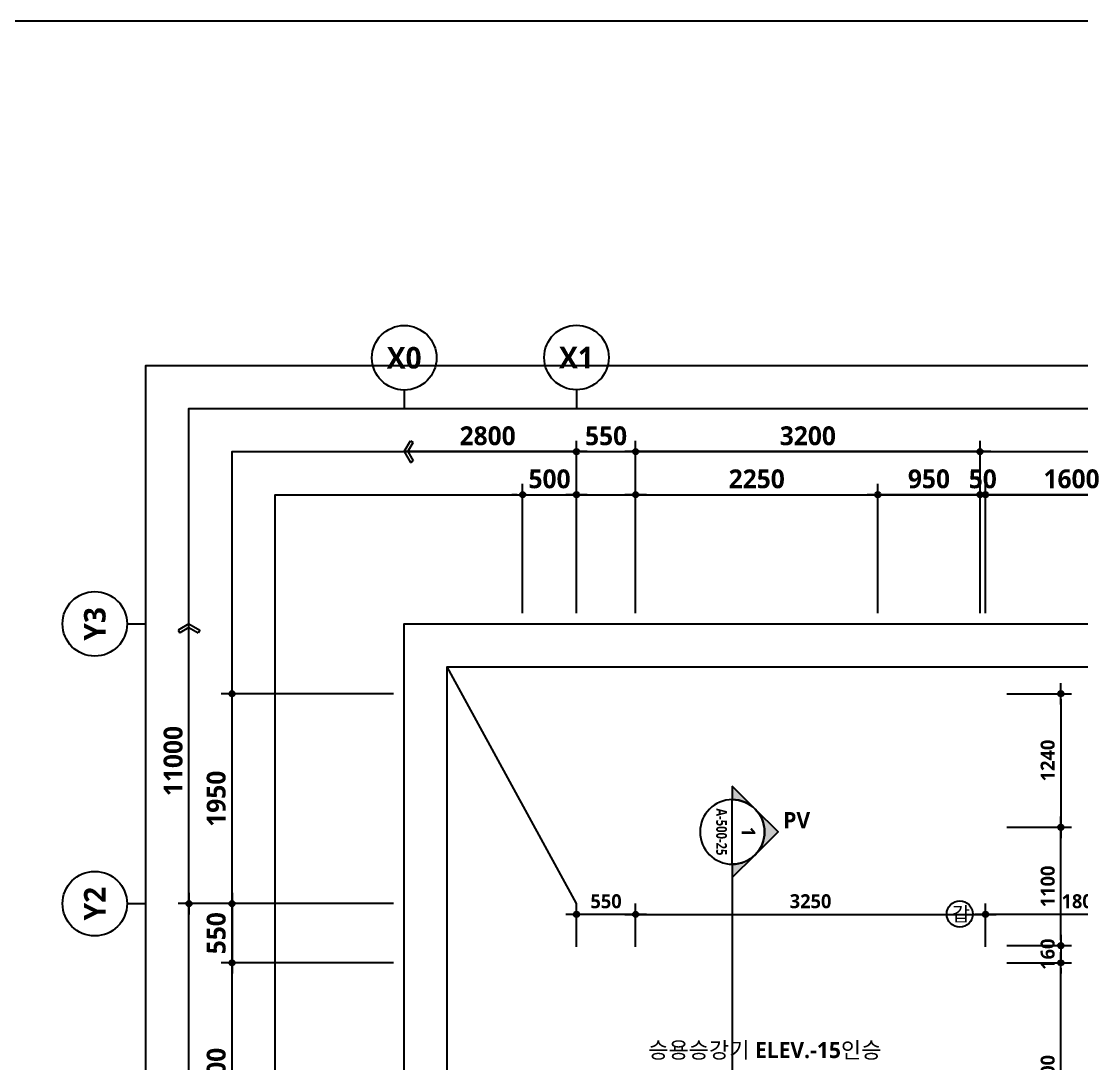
# Model space of a CAD drawing. Header units: millimetres. Extents: x -12482 to 126000, y 0 to 220200.
# Drawn here: x 60291 to 70145, y 167512 to 177200 of the extents above; entities that cross this region are included whole.
import ezdxf
from ezdxf.enums import TextEntityAlignment as Align

# ---------------------------------------------------------------- set-up
doc = ezdxf.new("R2010")
doc.units = ezdxf.units.MM
doc.header["$LTSCALE"] = 60
doc.linetypes.add('CEN', pattern=[62, 60, -1, 0, -1])
doc.layers.get('Defpoints').update_dxf_attribs({"color": 153})
for name, color, linetype in [('A-ANNO-DIM', 4, 'Continuous'), ('A-ANNO-SYMB', 7, 'Continuous'), ('A-ANNO-TEXT1', 7, 'Continuous'), ('A-ANNO-TITL', 7, 'Continuous'), ('A-ST-AXIS-BUB', 7, 'Continuous'), ('A-ST-AXIS-DIM', 7, 'Continuous'), ('AA-MKXS', 3, 'Continuous'), ('AA-MKXX', 3, 'Continuous')]:
    doc.layers.add(name, color=color, linetype=linetype)
for name, color, linetype, plot in [('Defpoint', 161, 'Continuous', False), ('G(그리드1)', 185, 'Continuous', False), ('G(그리드2)', 235, 'Continuous', False)]:
    doc.layers.add(name, color=color, linetype=linetype, plot=plot)
doc.styles.add('2020음성 1차', font='NanumGothicBold.ttf')
doc.styles.add('SAMOO', font='romans.shx', dxfattribs={"bigfont": 'whgtxt.shx'})
doc.styles.add('SH_진천_나눔', font='')
doc.styles.get('SH_진천_나눔').set_extended_font_data('NanumGothic', bold=True)
doc.dimstyles.new('SHP 50', dxfattribs={"dimscale": 50, "dimtxt": 3.5, "dimasz": 1, "dimexe": 2, "dimexo": 2, "dimgap": 1, "dimtad": 1, "dimdec": 0, "dimzin": 0, "dimdsep": 46, "dimtxsty": 'SH_진천_나눔', "dimblk": 'DIMDOT', "dimcen": 0.09, "dimclrd": 256, "dimclre": 256, "dimclrt": 3, "dimadec": 0, "dimazin": 1, "dimtfac": 1, "dimtdec": 0, "dimtix": 1, "dimtmove": 2, "dimatfit": 0, "dimldrblk": 'DIMDOT', "dimfxl": 1, "dimtolj": 1, "dimtzin": 0, "dimlwd": -1, "dimlwe": -1, "dimarcsym": 0})
doc.dimstyles.new('SHP 50내부', dxfattribs={"dimscale": 50, "dimtxt": 2.6, "dimasz": 1, "dimexe": 2, "dimexo": 2, "dimgap": 1, "dimtad": 1, "dimdec": 0, "dimzin": 0, "dimdsep": 46, "dimtxsty": '2020음성 1차', "dimblk": 'DIMDOT', "dimcen": 0.09, "dimclrd": 256, "dimclre": 256, "dimclrt": 3, "dimadec": 0, "dimazin": 1, "dimtfac": 1, "dimtdec": 0, "dimtix": 1, "dimtmove": 2, "dimatfit": 0, "dimldrblk": 'DIMDOT', "dimfxl": 1, "dimtolj": 1, "dimtzin": 0, "dimlwd": -1, "dimlwe": -1, "dimarcsym": 0})

# ---------------------------------------------------------------- blocks, each defined once
blk = doc.blocks.new('A-ST-AXIS-BUB-1')
at = {"layer": 'A-ST-AXIS-BUB'}
blk.add_line((0, 350), (0, 0), dxfattribs=at)
blk.add_circle((0, 950), 600, dxfattribs=at)
blk = doc.blocks.new('arrow1')
at = {"color": 0}
for p, q in [((0, 0), (0.286, 0.501)), ((0.286, 0.501), (0.41, 0.43)), ((0, 0), (0.286, -0.501)), ((0.165, 0), (0.41, 0.429)), ((0.165, 0), (0.41, -0.429)), ((0.286, -0.501), (0.41, -0.43))]:
    blk.add_line(p, q, dxfattribs=at)
blk = doc.blocks.new('DIMDOT')
at = {"color": 0}
blk.add_line((-2, 0), (2, 0), dxfattribs=at)
for radius in [0.5, 0.25]:
    blk.add_circle((0, 0), radius, dxfattribs=at)
blk = doc.blocks.new('*D17297')
at = {"layer": 'A-ST-AXIS-DIM'}
for p, q in [((65450, 171700), (65450, 173300)), ((66000, 171700), (66000, 173300)), ((65500, 173200), (65950, 173200))]:
    blk.add_line(p, q, dxfattribs=at)
at = {"layer": 'Defpoints', "color": 0}
for p in [(66000, 173200), (65450, 171600), (66000, 171600)]:
    blk.add_point(p, dxfattribs=at)
at = {"layer": 'A-ST-AXIS-DIM', "linetype": 'ByBlock', "xscale": 50, "yscale": 50, "zscale": 50, "rotation": 180}
blk.add_blockref('DIMDOT', (65450, 173200), dxfattribs=at)
at = {"layer": 'A-ST-AXIS-DIM', "linetype": 'ByBlock', "xscale": 50, "yscale": 50, "zscale": 50}
blk.add_blockref('DIMDOT', (66000, 173200), dxfattribs=at)
at = {"layer": 'A-ST-AXIS-DIM', "color": 3, "insert": (65725, 173346.2), "char_height": 175, "attachment_point": 5, "style": 'SH_진천_나눔'}
blk.add_mtext('\\A1;550', dxfattribs=at)
blk = doc.blocks.new('*D17298')
at = {"layer": 'A-ST-AXIS-DIM'}
for p, q in [((66000, 171700), (66000, 173300)), ((69200, 171700), (69200, 173300)), ((69150, 173200), (66050, 173200))]:
    blk.add_line(p, q, dxfattribs=at)
at = {"layer": 'Defpoints', "color": 0}
for p in [(66000, 173200), (66000, 171600), (69200, 171600)]:
    blk.add_point(p, dxfattribs=at)
at = {"layer": 'A-ST-AXIS-DIM', "linetype": 'ByBlock', "xscale": 50, "yscale": 50, "zscale": 50, "rotation": 180}
blk.add_blockref('DIMDOT', (66000, 173200), dxfattribs=at)
at = {"layer": 'A-ST-AXIS-DIM', "linetype": 'ByBlock', "xscale": 50, "yscale": 50, "zscale": 50}
blk.add_blockref('DIMDOT', (69200, 173200), dxfattribs=at)
at = {"layer": 'A-ST-AXIS-DIM', "color": 3, "insert": (67600, 173346.6), "char_height": 175, "attachment_point": 5, "style": 'SH_진천_나눔'}
blk.add_mtext('\\A1;3200', dxfattribs=at)
blk = doc.blocks.new('*D17299')
at = {"layer": 'A-ST-AXIS-DIM'}
for p, q in [((69200, 171700), (69200, 173300)), ((72750, 171700), (72750, 173300)), ((69250, 173200), (72700, 173200))]:
    blk.add_line(p, q, dxfattribs=at)
at = {"layer": 'Defpoints', "color": 0}
for p in [(72750, 173200), (69200, 171600), (72750, 171600)]:
    blk.add_point(p, dxfattribs=at)
at = {"layer": 'A-ST-AXIS-DIM', "linetype": 'ByBlock', "xscale": 50, "yscale": 50, "zscale": 50, "rotation": 180}
blk.add_blockref('DIMDOT', (69200, 173200), dxfattribs=at)
at = {"layer": 'A-ST-AXIS-DIM', "linetype": 'ByBlock', "xscale": 50, "yscale": 50, "zscale": 50}
blk.add_blockref('DIMDOT', (72750, 173200), dxfattribs=at)
at = {"layer": 'A-ST-AXIS-DIM', "color": 3, "insert": (70975, 173346.6), "char_height": 175, "attachment_point": 5, "style": 'SH_진천_나눔'}
blk.add_mtext('\\A1;3550', dxfattribs=at)
blk = doc.blocks.new('*D17301')
at = {"layer": 'A-ST-AXIS-DIM'}
for p, q in [((69250, 171700), (69250, 172900)), ((70850, 171700), (70850, 172900)), ((70800, 172800), (69300, 172800))]:
    blk.add_line(p, q, dxfattribs=at)
at = {"layer": 'Defpoints', "color": 0}
for p in [(69250, 172800), (69250, 171600), (70850, 171600)]:
    blk.add_point(p, dxfattribs=at)
at = {"layer": 'A-ST-AXIS-DIM', "linetype": 'ByBlock', "xscale": 50, "yscale": 50, "zscale": 50, "rotation": 180}
blk.add_blockref('DIMDOT', (69250, 172800), dxfattribs=at)
at = {"layer": 'A-ST-AXIS-DIM', "linetype": 'ByBlock', "xscale": 50, "yscale": 50, "zscale": 50}
blk.add_blockref('DIMDOT', (70850, 172800), dxfattribs=at)
at = {"layer": 'A-ST-AXIS-DIM', "color": 3, "insert": (70050, 172946.6), "char_height": 175, "attachment_point": 5, "style": 'SH_진천_나눔'}
blk.add_mtext('\\A1;1600', dxfattribs=at)
blk = doc.blocks.new('*D17302')
at = {"layer": 'A-ST-AXIS-DIM'}
for p, q in [((69200, 171700), (69200, 172900)), ((69250, 171700), (69250, 172900)), ((69150, 172800), (69100, 172800)), ((69200, 172800), (69250, 172800)), ((69300, 172800), (69350, 172800))]:
    blk.add_line(p, q, dxfattribs=at)
at = {"layer": 'Defpoints', "color": 0}
for p in [(69250, 172800), (69200, 171600), (69250, 171600)]:
    blk.add_point(p, dxfattribs=at)
at = {"layer": 'A-ST-AXIS-DIM', "linetype": 'ByBlock', "xscale": 50, "yscale": 50, "zscale": 50}
blk.add_blockref('DIMDOT', (69200, 172800), dxfattribs=at)
at = {"layer": 'A-ST-AXIS-DIM', "linetype": 'ByBlock', "xscale": 50, "yscale": 50, "zscale": 50, "rotation": 180}
blk.add_blockref('DIMDOT', (69250, 172800), dxfattribs=at)
at = {"layer": 'A-ST-AXIS-DIM', "color": 3, "insert": (69225, 172946.2), "char_height": 175, "attachment_point": 5, "style": 'SH_진천_나눔'}
blk.add_mtext('\\A1;50', dxfattribs=at)
blk = doc.blocks.new('*D18805')
at = {"layer": 'A-ST-AXIS-DIM'}
for p, q in [((66000, 171700), (66000, 172900)), ((68250, 171700), (68250, 172900)), ((66050, 172800), (68200, 172800))]:
    blk.add_line(p, q, dxfattribs=at)
at = {"layer": 'Defpoints', "color": 0}
for p in [(68250, 172800), (66000, 171600), (68250, 171600)]:
    blk.add_point(p, dxfattribs=at)
at = {"layer": 'A-ST-AXIS-DIM', "linetype": 'ByBlock', "xscale": 50, "yscale": 50, "zscale": 50, "rotation": 180}
blk.add_blockref('DIMDOT', (66000, 172800), dxfattribs=at)
at = {"layer": 'A-ST-AXIS-DIM', "linetype": 'ByBlock', "xscale": 50, "yscale": 50, "zscale": 50}
blk.add_blockref('DIMDOT', (68250, 172800), dxfattribs=at)
at = {"layer": 'A-ST-AXIS-DIM', "color": 3, "insert": (67125, 172946.4), "char_height": 175, "attachment_point": 5, "style": 'SH_진천_나눔'}
blk.add_mtext('\\A1;2250', dxfattribs=at)
blk = doc.blocks.new('*D18806')
at = {"layer": 'A-ST-AXIS-DIM'}
for p, q in [((68250, 171700), (68250, 172900)), ((69200, 171700), (69200, 172900)), ((69150, 172800), (68300, 172800))]:
    blk.add_line(p, q, dxfattribs=at)
at = {"layer": 'Defpoints', "color": 0}
for p in [(68250, 172800), (68250, 171600), (69200, 171600)]:
    blk.add_point(p, dxfattribs=at)
at = {"layer": 'A-ST-AXIS-DIM', "linetype": 'ByBlock', "xscale": 50, "yscale": 50, "zscale": 50, "rotation": 180}
blk.add_blockref('DIMDOT', (68250, 172800), dxfattribs=at)
at = {"layer": 'A-ST-AXIS-DIM', "linetype": 'ByBlock', "xscale": 50, "yscale": 50, "zscale": 50}
blk.add_blockref('DIMDOT', (69200, 172800), dxfattribs=at)
at = {"layer": 'A-ST-AXIS-DIM', "color": 3, "insert": (68725, 172946.6), "char_height": 175, "attachment_point": 5, "style": 'SH_진천_나눔'}
blk.add_mtext('\\A1;950', dxfattribs=at)
blk = doc.blocks.new('*D18817')
at = {"layer": 'A-ST-AXIS-DIM'}
for p, q in [((64950, 171700), (64950, 172900)), ((65450, 171700), (65450, 172900)), ((64900, 172800), (64850, 172800)), ((64950, 172800), (65450, 172800)), ((65500, 172800), (65550, 172800))]:
    blk.add_line(p, q, dxfattribs=at)
at = {"layer": 'Defpoints', "color": 0}
for p in [(65450, 172800), (64950, 171600), (65450, 171600)]:
    blk.add_point(p, dxfattribs=at)
at = {"layer": 'A-ST-AXIS-DIM', "linetype": 'ByBlock', "xscale": 50, "yscale": 50, "zscale": 50}
blk.add_blockref('DIMDOT', (64950, 172800), dxfattribs=at)
at = {"layer": 'A-ST-AXIS-DIM', "linetype": 'ByBlock', "xscale": 50, "yscale": 50, "zscale": 50, "rotation": 180}
blk.add_blockref('DIMDOT', (65450, 172800), dxfattribs=at)
at = {"layer": 'A-ST-AXIS-DIM', "color": 3, "insert": (65200, 172946.2), "char_height": 175, "attachment_point": 5, "style": 'SH_진천_나눔'}
blk.add_mtext('\\A1;500', dxfattribs=at)
blk = doc.blocks.new('갑종 TEXT100')
at = {"layer": 'A-ANNO-SYMB'}
blk.add_circle((0, 0), 243, dxfattribs=at)
at = {"layer": 'A-ANNO-TITL', "style": '2020음성 1차'}
blk.add_text('갑 ', height=266.7, dxfattribs=at).set_placement((67, 0), align=Align.MIDDLE_CENTER)
blk = doc.blocks.new('*D18863')
at = {"layer": 'A-ST-AXIS-DIM'}
for p, q in [((63750, 169000), (61750, 169000)), ((61850, 157550), (61850, 168950)), ((63750, 157500), (61750, 157500))]:
    blk.add_line(p, q, dxfattribs=at)
at = {"layer": 'Defpoints', "color": 0}
for p in [(61850, 169000), (63850, 169000), (63850, 157500)]:
    blk.add_point(p, dxfattribs=at)
at = {"layer": 'A-ST-AXIS-DIM', "linetype": 'ByBlock', "xscale": 50, "yscale": 50, "zscale": 50}
for p, rotation in [((61850, 169000), 90), ((61850, 157500), 270)]:
    blk.add_blockref('DIMDOT', p, dxfattribs=dict(at, rotation=rotation))
at = {"layer": 'A-ST-AXIS-DIM', "color": 3, "insert": (61703.8, 163250), "char_height": 175, "attachment_point": 5, "rotation": 90, "style": 'SH_진천_나눔'}
blk.add_mtext('\\A1;11500', dxfattribs=at)
blk = doc.blocks.new('*D18867')
at = {"layer": 'A-ST-AXIS-DIM'}
for p, q in [((63750, 168450), (62150, 168450)), ((62250, 166400), (62250, 168400)), ((63750, 166350), (62150, 166350))]:
    blk.add_line(p, q, dxfattribs=at)
at = {"layer": 'Defpoints', "color": 0}
for p in [(62250, 168450), (63850, 168450), (63850, 166350)]:
    blk.add_point(p, dxfattribs=at)
at = {"layer": 'A-ST-AXIS-DIM', "linetype": 'ByBlock', "xscale": 50, "yscale": 50, "zscale": 50}
for p, rotation in [((62250, 168450), 90), ((62250, 166350), 270)]:
    blk.add_blockref('DIMDOT', p, dxfattribs=dict(at, rotation=rotation))
at = {"layer": 'A-ST-AXIS-DIM', "color": 3, "insert": (62103.8, 167400), "char_height": 175, "attachment_point": 5, "rotation": 90, "style": 'SH_진천_나눔'}
blk.add_mtext('\\A1;2100', dxfattribs=at)
blk = doc.blocks.new('*D18868')
at = {"layer": 'A-ST-AXIS-DIM'}
for p, q in [((63750, 169000), (62150, 169000)), ((62250, 168950), (62250, 168500)), ((63750, 168450), (62150, 168450))]:
    blk.add_line(p, q, dxfattribs=at)
at = {"layer": 'Defpoints', "color": 0}
for p in [(63850, 169000), (62250, 168450), (63850, 168450)]:
    blk.add_point(p, dxfattribs=at)
at = {"layer": 'A-ST-AXIS-DIM', "linetype": 'ByBlock', "xscale": 50, "yscale": 50, "zscale": 50}
for p, rotation in [((62250, 169000), 90), ((62250, 168450), 270)]:
    blk.add_blockref('DIMDOT', p, dxfattribs=dict(at, rotation=rotation))
at = {"layer": 'A-ST-AXIS-DIM', "color": 3, "insert": (62103.8, 168725), "char_height": 175, "attachment_point": 5, "rotation": 90, "style": 'SH_진천_나눔'}
blk.add_mtext('\\A1;550', dxfattribs=at)
blk = doc.blocks.new('*D18869')
at = {"layer": 'A-ST-AXIS-DIM'}
for p, q in [((63750, 170950), (62150, 170950)), ((62250, 169050), (62250, 170900)), ((63750, 169000), (62150, 169000))]:
    blk.add_line(p, q, dxfattribs=at)
at = {"layer": 'Defpoints', "color": 0}
for p in [(62250, 170950), (63850, 170950), (63850, 169000)]:
    blk.add_point(p, dxfattribs=at)
at = {"layer": 'A-ST-AXIS-DIM', "linetype": 'ByBlock', "xscale": 50, "yscale": 50, "zscale": 50}
for p, rotation in [((62250, 170950), 90), ((62250, 169000), 270)]:
    blk.add_blockref('DIMDOT', p, dxfattribs=dict(at, rotation=rotation))
at = {"layer": 'A-ST-AXIS-DIM', "color": 3, "insert": (62103.4, 169975), "char_height": 175, "attachment_point": 5, "rotation": 90, "style": 'SH_진천_나눔'}
blk.add_mtext('\\A1;1950', dxfattribs=at)
blk = doc.blocks.new('*D18873')
at = {"layer": 'A-ANNO-DIM'}
for p, q in [((69250, 168600), (69250, 169000)), ((71050, 168600), (71050, 169000)), ((71000, 168900), (69300, 168900))]:
    blk.add_line(p, q, dxfattribs=at)
at = {"layer": 'Defpoints', "color": 0}
for p in [(69250, 168900), (69250, 168500), (71050, 168500)]:
    blk.add_point(p, dxfattribs=at)
at = {"layer": 'A-ANNO-DIM', "linetype": 'ByBlock', "xscale": 50, "yscale": 50, "zscale": 50, "rotation": 180}
blk.add_blockref('DIMDOT', (69250, 168900), dxfattribs=at)
at = {"layer": 'A-ANNO-DIM', "linetype": 'ByBlock', "xscale": 50, "yscale": 50, "zscale": 50}
blk.add_blockref('DIMDOT', (71050, 168900), dxfattribs=at)
at = {"layer": 'A-ANNO-DIM', "color": 3, "insert": (70150, 169021.7), "char_height": 130, "attachment_point": 5, "style": '2020음성 1차'}
blk.add_mtext('\\A1;1800', dxfattribs=at)
blk = doc.blocks.new('*D21377')
at = {"layer": 'A-ANNO-DIM'}
for p, q in [((69450, 168450), (70050, 168450)), ((69950, 166400), (69950, 168400)), ((69450, 166350), (70050, 166350))]:
    blk.add_line(p, q, dxfattribs=at)
at = {"layer": 'Defpoints', "color": 0}
for p in [(69350, 168450), (69950, 168450), (69350, 166350)]:
    blk.add_point(p, dxfattribs=at)
at = {"layer": 'A-ANNO-DIM', "linetype": 'ByBlock', "xscale": 50, "yscale": 50, "zscale": 50}
for p, rotation in [((69950, 168450), 90), ((69950, 166350), 270)]:
    blk.add_blockref('DIMDOT', p, dxfattribs=dict(at, rotation=rotation))
at = {"layer": 'A-ANNO-DIM', "color": 3, "insert": (69828.5, 167400), "char_height": 130, "attachment_point": 5, "rotation": 90, "style": '2020음성 1차'}
blk.add_mtext('\\A1;2100', dxfattribs=at)
blk = doc.blocks.new('*D21378')
at = {"layer": 'A-ANNO-DIM'}
for p, q in [((69950, 168660), (69950, 168710)), ((69450, 168610), (70050, 168610)), ((69950, 168610), (69950, 168450)), ((69450, 168450), (70050, 168450)), ((69950, 168400), (69950, 168350))]:
    blk.add_line(p, q, dxfattribs=at)
at = {"layer": 'Defpoints', "color": 0}
for p in [(69350, 168610), (69350, 168450), (69950, 168450)]:
    blk.add_point(p, dxfattribs=at)
at = {"layer": 'A-ANNO-DIM', "linetype": 'ByBlock', "xscale": 50, "yscale": 50, "zscale": 50}
for p, rotation in [((69950, 168610), 270), ((69950, 168450), 90)]:
    blk.add_blockref('DIMDOT', p, dxfattribs=dict(at, rotation=rotation))
at = {"layer": 'A-ANNO-DIM', "color": 3, "insert": (69828.3, 168530), "char_height": 130, "attachment_point": 5, "rotation": 90, "style": '2020음성 1차'}
blk.add_mtext('\\A1;160', dxfattribs=at)
blk = doc.blocks.new('*D21379')
at = {"layer": 'A-ANNO-DIM'}
for p, q in [((69450, 169710), (70050, 169710)), ((69950, 168660), (69950, 169660)), ((69450, 168610), (70050, 168610))]:
    blk.add_line(p, q, dxfattribs=at)
at = {"layer": 'Defpoints', "color": 0}
for p in [(69350, 169710), (69950, 169710), (69350, 168610)]:
    blk.add_point(p, dxfattribs=at)
at = {"layer": 'A-ANNO-DIM', "linetype": 'ByBlock', "xscale": 50, "yscale": 50, "zscale": 50}
for p, rotation in [((69950, 169710), 90), ((69950, 168610), 270)]:
    blk.add_blockref('DIMDOT', p, dxfattribs=dict(at, rotation=rotation))
at = {"layer": 'A-ANNO-DIM', "color": 3, "insert": (69828.7, 169160), "char_height": 130, "attachment_point": 5, "rotation": 90, "style": '2020음성 1차'}
blk.add_mtext('\\A1;1100', dxfattribs=at)
blk = doc.blocks.new('*D21380')
at = {"layer": 'A-ANNO-DIM'}
for p, q in [((69450, 170950), (70050, 170950)), ((69950, 170900), (69950, 169760)), ((69450, 169710), (70050, 169710))]:
    blk.add_line(p, q, dxfattribs=at)
at = {"layer": 'Defpoints', "color": 0}
for p in [(69350, 170950), (69350, 169710), (69950, 169710)]:
    blk.add_point(p, dxfattribs=at)
at = {"layer": 'A-ANNO-DIM', "linetype": 'ByBlock', "xscale": 50, "yscale": 50, "zscale": 50}
for p, rotation in [((69950, 170950), 90), ((69950, 169710), 270)]:
    blk.add_blockref('DIMDOT', p, dxfattribs=dict(at, rotation=rotation))
at = {"layer": 'A-ANNO-DIM', "color": 3, "insert": (69828.5, 170330), "char_height": 130, "attachment_point": 5, "rotation": 90, "style": '2020음성 1차'}
blk.add_mtext('\\A1;1240', dxfattribs=at)
blk = doc.blocks.new('*D21381')
at = {"layer": 'A-ANNO-DIM'}
for p, q in [((66000, 168600), (66000, 169000)), ((69250, 168600), (69250, 169000)), ((66050, 168900), (69200, 168900))]:
    blk.add_line(p, q, dxfattribs=at)
at = {"layer": 'Defpoints', "color": 0}
for p in [(69250, 168900), (66000, 168500), (69250, 168500)]:
    blk.add_point(p, dxfattribs=at)
at = {"layer": 'A-ANNO-DIM', "linetype": 'ByBlock', "xscale": 50, "yscale": 50, "zscale": 50, "rotation": 180}
blk.add_blockref('DIMDOT', (66000, 168900), dxfattribs=at)
at = {"layer": 'A-ANNO-DIM', "linetype": 'ByBlock', "xscale": 50, "yscale": 50, "zscale": 50}
blk.add_blockref('DIMDOT', (69250, 168900), dxfattribs=at)
at = {"layer": 'A-ANNO-DIM', "color": 3, "insert": (67625, 169021.7), "char_height": 130, "attachment_point": 5, "style": '2020음성 1차'}
blk.add_mtext('\\A1;3250', dxfattribs=at)
blk = doc.blocks.new('*D21382')
at = {"layer": 'A-ANNO-DIM'}
for p, q in [((65450, 168600), (65450, 169000)), ((66000, 168600), (66000, 169000)), ((65950, 168900), (65500, 168900))]:
    blk.add_line(p, q, dxfattribs=at)
at = {"layer": 'Defpoints', "color": 0}
for p in [(65450, 168900), (65450, 168500), (66000, 168500)]:
    blk.add_point(p, dxfattribs=at)
at = {"layer": 'A-ANNO-DIM', "linetype": 'ByBlock', "xscale": 50, "yscale": 50, "zscale": 50, "rotation": 180}
blk.add_blockref('DIMDOT', (65450, 168900), dxfattribs=at)
at = {"layer": 'A-ANNO-DIM', "linetype": 'ByBlock', "xscale": 50, "yscale": 50, "zscale": 50}
blk.add_blockref('DIMDOT', (66000, 168900), dxfattribs=at)
at = {"layer": 'A-ANNO-DIM', "color": 3, "insert": (65725, 169021.5), "char_height": 130, "attachment_point": 5, "style": '2020음성 1차'}
blk.add_mtext('\\A1;550', dxfattribs=at)
blk = doc.blocks.new('*U22506')
at = {"layer": 'AA-MKXX'}
blk.add_hatch(color=256, dxfattribs=at).paths.add_polyline_path([(41300, 600), (41090, 0), (41300, 0)])
at = {"layer": 'AA-MKXX', "linetype": 'CEN', "ltscale": 300}
blk.add_line((900, 0), (41300, 0), dxfattribs=at)
at = {"layer": 'AA-MKXX'}
blk.add_lwpolyline([(41300, 0), (41300, 600), (41090, 0)], close=True, dxfattribs=at)
blk = doc.blocks.new('*U15083')
at = {"layer": 'AA-MKXS'}
blk.add_hatch(color=3, dxfattribs=at).paths.add_polyline_path([(0, 8.49), (-4.24, 4.24, -0.414214), (4.24, 4.24)])
h = blk.add_hatch(color=3, dxfattribs=at)
h.paths.add_polyline_path([(-8.49, 0), (-6, 0, -0.198912), (-4.24, 4.24)])
h.paths.add_polyline_path([(6, 0), (8.49, 0), (4.24, 4.24, -0.198912)])
at = {"layer": 'AA-MKXS', "color": 3, "linetype": 'Continuous', "ltscale": 5}
blk.add_line((-6, 0), (6, 0), dxfattribs=at)
at = {"layer": 'AA-MKXS', "color": 3}
for points in [[(4.24, 4.24, 0.414214), (-4.24, 4.24), (0, 8.49)], [(-4.24, 4.24, 0.198912), (-6, 0), (-8.49, 0)], [(8.49, 0), (6, 0, 0.198912), (4.24, 4.24)]]:
    blk.add_lwpolyline(points, format="xyb", close=True, dxfattribs=at)
at = {"layer": 'AA-MKXS', "color": 3, "linetype": 'Continuous', "ltscale": 5}
blk.add_circle((0, 0), 6, dxfattribs=at)
at = {"layer": 'AA-MKXS', "style": 'SAMOO', "width": 0.85}
blk.add_attdef('ViewNUM', text='', height=2.5, dxfattribs=at).set_placement((0, 1), align=Align.BOTTOM_CENTER)
blk.add_attdef('SheetNUM', text='', height=2.5, dxfattribs=at).set_placement((0, -1), align=Align.TOP_CENTER)

msp = doc.modelspace()

# ---------------------------------------------------------------- linework, layer by layer
at = {"layer": 'A-ST-AXIS-DIM'}
for p, q in [((65450, 171700), (65450, 173300)), ((65400, 173200), (63850, 173200)), ((61850, 169050), (61850, 171600)), ((63150, 169000), (61750, 169000))]:
    msp.add_line(p, q, dxfattribs=at)
at = {"layer": 'Defpoint'}
msp.add_line((65450, 169000), (64250, 171200), dxfattribs=at)
msp.add_lwpolyline([(43000, 149500), (78500, 149500), (78500, 177200), (43000, 177200)], close=True, dxfattribs=at)
at = {"layer": 'G(그리드1)'}
for points in [[(75950, 152700), (61450, 152700), (61450, 174000), (75950, 174000)], [(75550, 153900), (61850, 153900), (61850, 173600), (75550, 173600)], [(75150, 154300), (62250, 154300), (62250, 173200), (75150, 173200)], [(74750, 154700), (62650, 154700), (62650, 172800), (74750, 172800)], [(73950, 155500), (63850, 155500), (63850, 171600), (73950, 171600)]]:
    msp.add_lwpolyline(points, close=True, dxfattribs=at)
at = {"layer": 'G(그리드2)'}
msp.add_lwpolyline([(73550, 155900), (64250, 155900), (64250, 171200), (73550, 171200)], close=True, dxfattribs=at)

# ---------------------------------------------------------------- block references
ref = msp.add_blockref('*U15083', (66898.1, 169666.7), dxfattribs=dict(xscale=-50, yscale=50, zscale=50, rotation=269.9999999999997))
ref.add_attrib('SheetNUM', 'A-500-25', dxfattribs={"layer": 'AA-MKXS', "height": 100, "rotation": 270, "style": '2020음성 1차', "width": 0.8}).set_placement((66848.1, 169666.7), align=Align.TOP_CENTER)
ref.add_attrib('ViewNUM', '1', dxfattribs={"layer": 'AA-MKXS', "height": 125, "rotation": 270, "style": '2020음성 1차'}).set_placement((66948.1, 169666.7), align=Align.BOTTOM_CENTER)
at = {"xscale": 0.3333333333333333, "yscale": 0.3333333333333333, "zscale": 0.3333333333333333, "rotation": 270.0000000000003}
msp.add_blockref('*U22506', (66898.1, 169666.7), dxfattribs=at)
at = {"xscale": 0.5, "yscale": 0.5, "zscale": 0.5}
msp.add_blockref('갑종 TEXT100', (69011.2, 168903.5), dxfattribs=at)
at = {"layer": 'A-ST-AXIS-BUB', "xscale": 0.5, "yscale": 0.5, "zscale": 0.5}
for p in [(63850, 173597.5), (65450, 173600)]:
    msp.add_blockref('A-ST-AXIS-BUB-1', p, dxfattribs=at)
at = {"layer": 'A-ST-AXIS-BUB', "xscale": 0.5, "yscale": 0.5, "zscale": 0.5, "rotation": 90}
for p in [(61450, 171600), (61450, 169000)]:
    msp.add_blockref('A-ST-AXIS-BUB-1', p, dxfattribs=at)
at = {"layer": 'A-ST-AXIS-DIM'}
for name, p, xscale, yscale, zscale, rotation in [('arrow1', (63850, 173200), -200, 200, 200, 179.9999999999859), ('arrow1', (61850, 171600), 200, 200, 200, 270.0000000000144), ('DIMDOT', (61850, 169000), 50, 50, 50, 270)]:
    msp.add_blockref(name, p, dxfattribs=dict(at, xscale=xscale, yscale=yscale, zscale=zscale, rotation=rotation))
at = {"layer": 'A-ST-AXIS-DIM', "xscale": 50, "yscale": 50, "zscale": 50}
msp.add_blockref('DIMDOT', (65450, 173200), dxfattribs=at)

# ---------------------------------------------------------------- texts
at = {"layer": 'A-ANNO-TEXT1'}
for s, height, style, p in [('X0', 200, 'SH_진천_나눔', (63850, 174072.5)), ('X1', 200, 'SH_진천_나눔', (65450, 174075)), ('PV', 150, 'SH_진천_나눔', (67496.1, 169775.8)), ('승용승강기 ELEV.-15인승', 150, '2020음성 1차', (67200, 167640))]:
    msp.add_text(s, height=height, dxfattribs=dict(at, style=style)).set_placement(p, align=Align.MIDDLE_CENTER)
at = {"layer": 'A-ANNO-TEXT1', "style": 'SH_진천_나눔'}
for s, p in [('Y3', (60975, 171600)), ('Y2', (60975, 169000))]:
    msp.add_text(s, height=200, rotation=90, dxfattribs=at).set_placement(p, align=Align.MIDDLE_CENTER)
at = {"layer": 'A-ST-AXIS-DIM', "color": 3, "insert": (64625, 173346.6), "char_height": 175, "attachment_point": 5, "style": 'SH_진천_나눔'}
msp.add_mtext('\\A1;2800', dxfattribs=at)
at = {"layer": 'A-ST-AXIS-DIM', "color": 3, "insert": (61703.4, 170325), "char_height": 175, "attachment_point": 5, "rotation": 90, "style": 'SH_진천_나눔'}
msp.add_mtext('\\A1;11000', dxfattribs=at)

# ---------------------------------------------------------------- dimensions: what is measured, and where the dimension line sits
at = {"layer": 'A-ANNO-DIM'}
for base, p1, p2, angle, picture, middle in [((69950, 169710), (69350, 170950), (69350, 169710), 270, '*D21380', (69828.5, 170330)), ((69950, 169710), (69350, 168610), (69350, 169710), 90, '*D21379', (69828.7, 169160)), ((65450, 168900), (66000, 168500), (65450, 168500), 180, '*D21382', (65725, 169021.5)), ((69250, 168900), (71050, 168500), (69250, 168500), 180, '*D18873', (70150, 169021.7)), ((69950, 168450), (69350, 168610), (69350, 168450), 270, '*D21378', (69828.3, 168530)), ((69950, 168450), (69350, 166350), (69350, 168450), 90, '*D21377', (69828.5, 167400))]:
    dim = msp.add_linear_dim(base=base, p1=p1, p2=p2, angle=angle, dimstyle='SHP 50내부', override={"dimtxsty": '2020음성 1차', "dimldrblk": 'DIMDOT'}, dxfattribs=at)
    dim.commit()
    dim.dimension.update_dxf_attribs({"geometry": picture, "text_midpoint": middle})
dim = msp.add_linear_dim(base=(69250, 168900), p1=(66000, 168500), p2=(69250, 168500), dimstyle='SHP 50내부', override={"dimtxsty": '2020음성 1차', "dimldrblk": 'DIMDOT'}, dxfattribs=at)
dim.commit()
dim.dimension.update_dxf_attribs({"geometry": '*D21381', "text_midpoint": (67625, 169021.7)})
at = {"layer": 'A-ST-AXIS-DIM'}
dim = msp.add_linear_dim(base=(66000, 173200), p1=(65450, 171600), p2=(66000, 171600), dimstyle='SHP 50', dxfattribs=at)
dim.commit()
dim.dimension.update_dxf_attribs({"geometry": '*D17297', "text_midpoint": (65725, 173346.2)})
for base, p1, p2, angle, picture, middle in [((66000, 173200), (69200, 171600), (66000, 171600), 180, '*D17298', (67600, 173346.6)), ((72750, 173200), (69200, 171600), (72750, 171600), 0, '*D17299', (70975, 173346.6)), ((65450, 172800), (64950, 171600), (65450, 171600), 0, '*D18817', (65200, 172946.2)), ((68250, 172800), (66000, 171600), (68250, 171600), 0, '*D18805', (67125, 172946.4)), ((68250, 172800), (69200, 171600), (68250, 171600), 180, '*D18806', (68725, 172946.6)), ((69250, 172800), (69200, 171600), (69250, 171600), 180, '*D17302', (69225, 172946.2)), ((69250, 172800), (70850, 171600), (69250, 171600), 0, '*D17301', (70050, 172946.6)), ((62250, 170950), (63850, 169000), (63850, 170950), 90, '*D18869', (62103.4, 169975)), ((61850, 169000), (63850, 157500), (63850, 169000), 90, '*D18863', (61703.8, 163250)), ((62250, 168450), (63850, 169000), (63850, 168450), 270, '*D18868', (62103.8, 168725)), ((62250, 168450), (63850, 166350), (63850, 168450), 90, '*D18867', (62103.8, 167400))]:
    dim = msp.add_linear_dim(base=base, p1=p1, p2=p2, angle=angle, dimstyle='SHP 50', dxfattribs=at)
    dim.commit()
    dim.dimension.update_dxf_attribs({"geometry": picture, "text_midpoint": middle})

doc.saveas('drawing.dxf')
